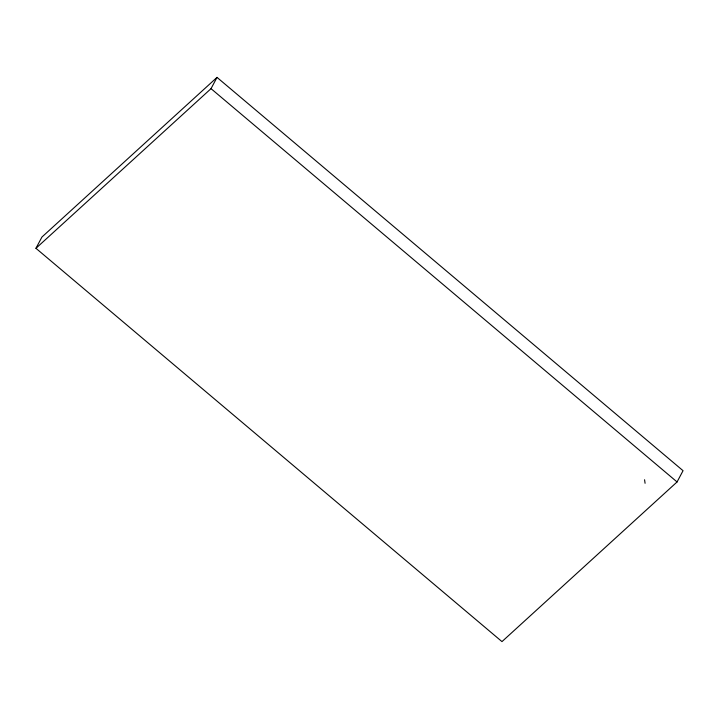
<?xml version="1.0" encoding="UTF-8"?>
<svg xmlns="http://www.w3.org/2000/svg" width="719" height="719" viewBox="0 0 719 719"><rect width="100%" height="100%" fill="white"/><g stroke="black" fill="none" stroke-linecap="round" stroke-linejoin="round"><path stroke-width="1.08" d="M35.95 248.307L41.936 237.045L217.021 77.391L683.05 470.693L677.064 481.955L501.979 641.609L35.95 248.307L211.027 88.653L217.021 77.391M211.027 88.653L677.064 481.955M644.575 479.744L645.078 483.294"/></g></svg>
